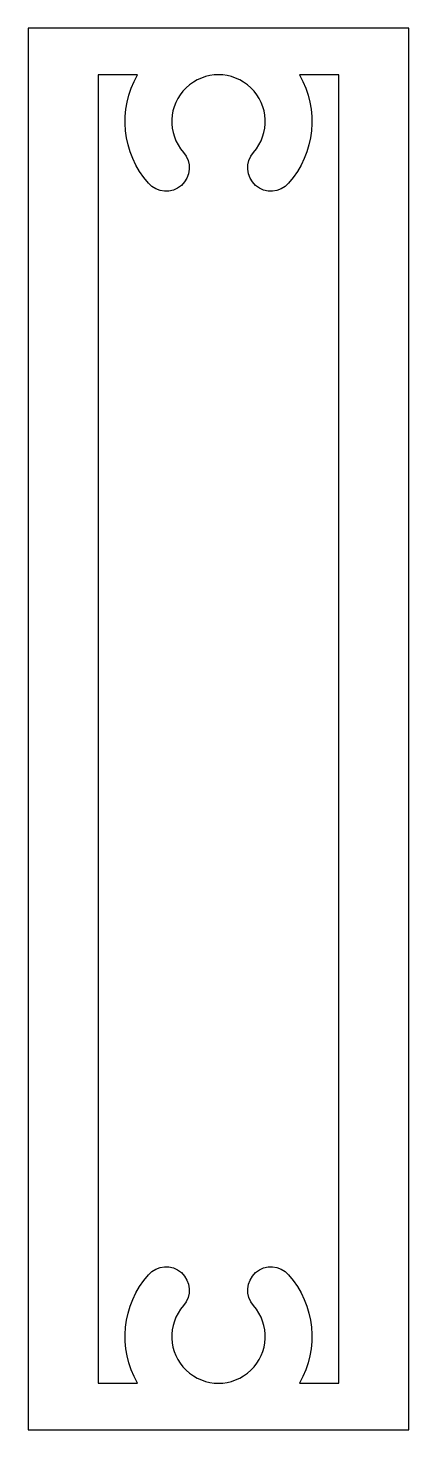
# Model space of a CAD drawing. Extents: x 253.8 to 270.1, y 199.6 to 259.6.
import ezdxf

# ---------------------------------------------------------------- set-up
doc = ezdxf.new("R2010")
doc.units = 0
doc.layers.add('ANA', color=220, linetype='CONTINUOUS')

msp = doc.modelspace()

# ---------------------------------------------------------------- linework, layer by layer
at = {"layer": 'ANA'}
for p, q in [((261.976, 257.61), (261.965, 257.61)), ((261.976, 201.61), (261.965, 201.61))]:
    msp.add_line(p, q, dxfattribs=at)
msp.add_lwpolyline([(270.121, 229.61), (270.121, 259.61), (253.821, 259.61), (253.821, 229.61), (253.821, 199.61), (270.121, 199.61)], close=True, dxfattribs=at)
msp.add_lwpolyline([(256.821, 201.61), (258.507, 201.61, -0.322073), (258.971, 206.256, -1), (260.471, 204.933, 2.21525), (263.471, 204.933, -1), (264.971, 206.256, -0.322073), (265.435, 201.61), (267.121, 201.61), (267.121, 229.61), (267.121, 257.61), (265.435, 257.61, -0.322073), (264.971, 252.964, -1), (263.471, 254.287, 2.21525), (260.471, 254.287, -1), (258.971, 252.964, -0.322073), (258.507, 257.61), (256.821, 257.61), (256.821, 229.61)], format="xyb", close=True, dxfattribs=at)
for centre, start, end in [((261.971, 255.61), 89.88784, 90.11216), ((261.971, 203.61), 269.88784, 270.11216)]:
    msp.add_arc(centre, 4, start, end, dxfattribs=at)

doc.saveas('drawing.dxf')
